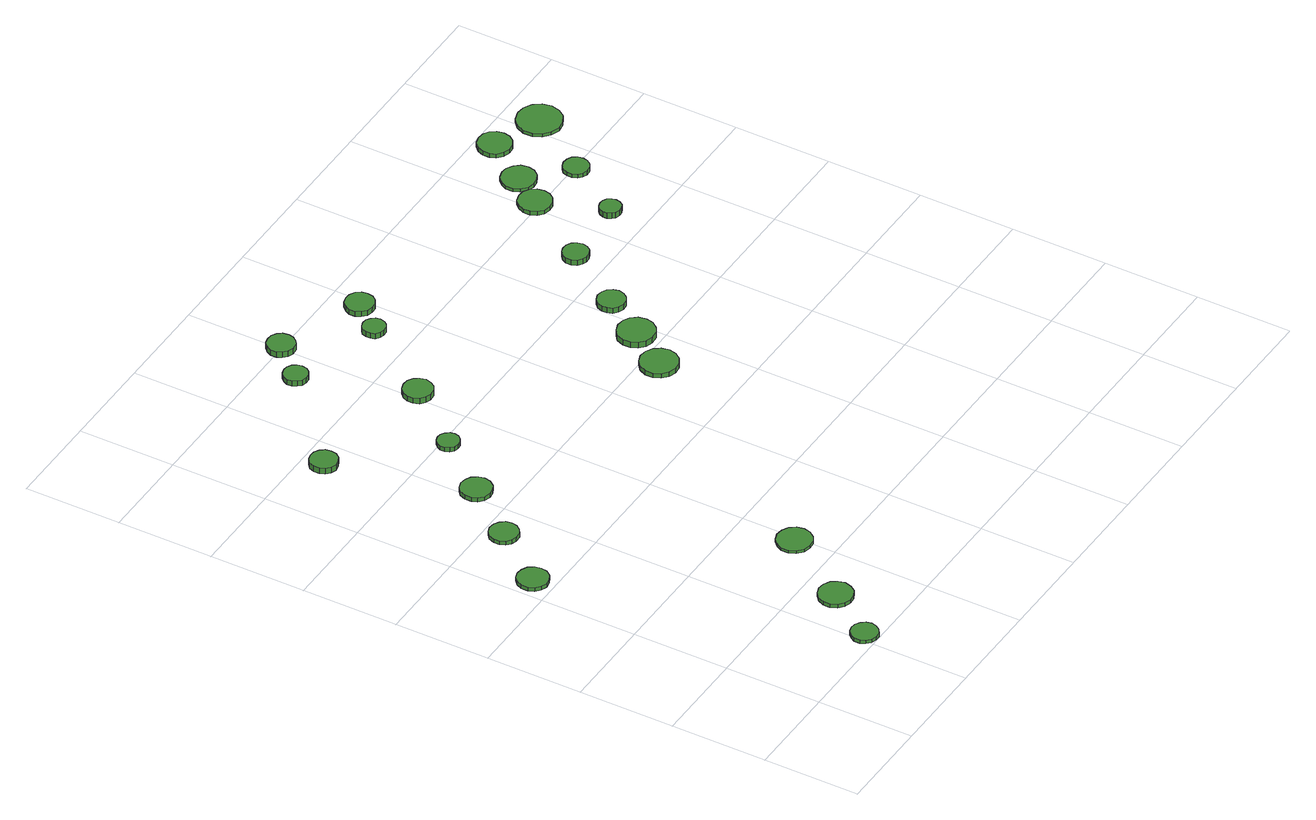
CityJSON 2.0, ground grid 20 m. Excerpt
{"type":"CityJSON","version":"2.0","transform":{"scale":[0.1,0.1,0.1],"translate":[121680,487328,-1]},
"CityObjects":{
"tree1":{"type":"SolitaryVegetationObject","attributes":{"function":"something"},"geometry":[{"type":"MultiSurface","lod":"1","boundaries":[[[0,1,2,3,4,5,6,7,8,9,10,11,12,13,14]],[[15,16,17,18,19,20,21,22,23,24,25,26,27,28,29]],[[0,29,28,1]],[[1,28,27,2]],[[2,27,26,3]],[[3,26,25,4]],[[4,25,24,5]],[[5,24,23,6]],[[6,23,22,7]],[[7,22,21,8]],[[8,21,20,9]],[[9,20,19,10]],[[10,19,18,11]],[[11,18,17,12]],[[12,17,16,13]],[[13,16,15,14]],[[14,15,29,0]]]}]},
"tree2":{"type":"SolitaryVegetationObject","attributes":{"function":"something"},"geometry":[{"type":"MultiSurface","lod":"1","boundaries":[[[30,31,32,33,34,35,36,37,38,39,40,41,42,43,44]],[[45,46,47,48,49,50,51,52,53,54,55,56,57,58,59]],[[30,59,58,31]],[[31,58,57,32]],[[32,57,56,33]],[[33,56,55,34]],[[34,55,54,35]],[[35,54,53,36]],[[36,53,52,37]],[[37,52,51,38]],[[38,51,50,39]],[[39,50,49,40]],[[40,49,48,41]],[[41,48,47,42]],[[42,47,46,43]],[[43,46,45,44]],[[44,45,59,30]]]}]},
"tree3":{"type":"SolitaryVegetationObject","attributes":{"function":"something"},"geometry":[{"type":"MultiSurface","lod":"1","boundaries":[[[60,61,62,63,64,65,66,67,68,69,70,71,72,73,74]],[[75,76,77,78,79,80,81,82,83,84,85,86,87,88,89]],[[60,89,88,61]],[[61,88,87,62]],[[62,87,86,63]],[[63,86,85,64]],[[64,85,84,65]],[[65,84,83,66]],[[66,83,82,67]],[[67,82,81,68]],[[68,81,80,69]],[[69,80,79,70]],[[70,79,78,71]],[[71,78,77,72]],[[72,77,76,73]],[[73,76,75,74]],[[74,75,89,60]]]}]},
"tree4":{"type":"SolitaryVegetationObject","attributes":{"function":"something"},"geometry":[{"type":"MultiSurface","lod":"1","boundaries":[[[90,91,92,93,94,95,96,97,98,99,100,101,102,103,104]],[[105,106,107,108,109,110,111,112,113,114,115,116,117,118,119]],[[90,119,118,91]],[[91,118,117,92]],[[92,117,116,93]],[[93,116,115,94]],[[94,115,114,95]],[[95,114,113,96]],[[96,113,112,97]],[[97,112,111,98]],[[98,111,110,99]],[[99,110,109,100]],[[100,109,108,101]],[[101,108,107,102]],[[102,107,106,103]],[[103,106,105,104]],[[104,105,119,90]]]}]},
"tree5":{"type":"SolitaryVegetationObject","attributes":{"function":"something"},"geometry":[{"type":"MultiSurface","lod":"1","boundaries":[[[120,121,122,123,124,125,126,127,128,129,130,131,132,133,134]],[[135,136,137,138,139,140,141,142,143,144,145,146,147,148,149]],[[120,149,148,121]],[[121,148,147,122]],[[122,147,146,123]],[[123,146,145,124]],[[124,145,144,125]],[[125,144,143,126]],[[126,143,142,127]],[[127,142,141,128]],[[128,141,140,129]],[[129,140,139,130]],[[130,139,138,131]],[[131,138,137,132]],[[132,137,136,133]],[[133,136,135,134]],[[134,135,149,120]]]}]},
"tree6":{"type":"SolitaryVegetationObject","attributes":{"function":"something"},"geometry":[{"type":"MultiSurface","lod":"1","boundaries":[[[150,151,152,153,154,155,156,157,158,159,160,161,162,163,164]],[[165,166,167,168,169,170,171,172,173,174,175,176,177,178,179]],[[150,179,178,151]],[[151,178,177,152]],[[152,177,176,153]],[[153,176,175,154]],[[154,175,174,155]],[[155,174,173,156]],[[156,173,172,157]],[[157,172,171,158]],[[158,171,170,159]],[[159,170,169,160]],[[160,169,168,161]],[[161,168,167,162]],[[162,167,166,163]],[[163,166,165,164]],[[164,165,179,150]]]}]},
"tree7":{"type":"SolitaryVegetationObject","attributes":{"function":"something"},"geometry":[{"type":"MultiSurface","lod":"1","boundaries":[[[180,181,182,183,184,185,186,187,188,189,190,191,192,193,194]],[[195,196,197,198,199,200,201,202,203,204,205,206,207,208,209]],[[180,209,208,181]],[[181,208,207,182]],[[182,207,206,183]],[[183,206,205,184]],[[184,205,204,185]],[[185,204,203,186]],[[186,203,202,187]],[[187,202,201,188]],[[188,201,200,189]],[[189,200,199,190]],[[190,199,198,191]],[[191,198,197,192]],[[192,197,196,193]],[[193,196,195,194]],[[194,195,209,180]]]}]},
"tree8":{"type":"SolitaryVegetationObject","attributes":{"function":"something"},"geometry":[{"type":"MultiSurface","lod":"1","boundaries":[[[210,211,212,213,214,215,216,217,218,219,220,221,222,223,224]],[[225,226,227,228,229,230,231,232,233,234,235,236,237,238,239]],[[210,239,238,211]],[[211,238,237,212]],[[212,237,236,213]],[[213,236,235,214]],[[214,235,234,215]],[[215,234,233,216]],[[216,233,232,217]],[[217,232,231,218]],[[218,231,230,219]],[[219,230,229,220]],[[220,229,228,221]],[[221,228,227,222]],[[222,227,226,223]],[[223,226,225,224]],[[224,225,239,210]]]}]},
"tree9":{"type":"SolitaryVegetationObject","attributes":{"function":"something"},"geometry":[{"type":"MultiSurface","lod":"1","boundaries":[[[240,241,242,243,244,245,246,247,248,249,250,251,252,253,254]],[[255,256,257,258,259,260,261,262,263,264,265,266,267,268,269]],[[240,269,268,241]],[[241,268,267,242]],[[242,267,266,243]],[[243,266,265,244]],[[244,265,264,245]],[[245,264,263,246]],[[246,263,262,247]],[[247,262,261,248]],[[248,261,260,249]],[[249,260,259,250]],[[250,259,258,251]],[[251,258,257,252]],[[252,257,256,253]],[[253,256,255,254]],[[254,255,269,240]]]}]},
"tree10":{"type":"SolitaryVegetationObject","attributes":{"function":"something"},"geometry":[{"type":"MultiSurface","lod":"1","boundaries":[[[270,271,272,273,274,275,276,277,278,279,280,281,282,283,284]],[[285,286,287,288,289,290,291,292,293,294,295,296,297,298,299]],[[270,299,298,271]],[[271,298,297,272]],[[272,297,296,273]],[[273,296,295,274]],[[274,295,294,275]],[[275,294,293,276]],[[276,293,292,277]],[[277,292,291,278]],[[278,291,290,279]],[[279,290,289,280]],[[280,289,288,281]],[[281,288,287,282]],[[282,287,286,283]],[[283,286,285,284]],[[284,285,299,270]]]}]},
"tree11":{"type":"SolitaryVegetationObject","attributes":{"function":"something"},"geometry":[{"type":"MultiSurface","lod":"1","boundaries":[[[300,301,302,303,304,305,306,307,308,309,310,311,312,313,314]],[[315,316,317,318,319,320,321,322,323,324,325,326,327,328,329]],[[300,329,328,301]],[[301,328,327,302]],[[302,327,326,303]],[[303,326,325,304]],[[304,325,324,305]],[[305,324,323,306]],[[306,323,322,307]],[[307,322,321,308]],[[308,321,320,309]],[[309,320,319,310]],[[310,319,318,311]],[[311,318,317,312]],[[312,317,316,313]],[[313,316,315,314]],[[314,315,329,300]]]}]},
"tree12":{"type":"SolitaryVegetationObject","attributes":{"function":"something"},"geometry":[{"type":"MultiSurface","lod":"1","boundaries":[[[330,331,332,333,334,335,336,337,338,339,340,341,342,343,344]],[[345,346,347,348,349,350,351,352,353,354,355,356,357,358,359]],[[330,359,358,331]],[[331,358,357,332]],[[332,357,356,333]],[[333,356,355,334]],[[334,355,354,335]],[[335,354,353,336]],[[336,353,352,337]],[[337,352,351,338]],[[338,351,350,339]],[[339,350,349,340]],[[340,349,348,341]],[[341,348,347,342]],[[342,347,346,343]],[[343,346,345,344]],[[344,345,359,330]]]}]},
"tree13":{"type":"SolitaryVegetationObject","attributes":{"function":"something"},"geometry":[{"type":"MultiSurface","lod":"1","boundaries":[[[360,361,362,363,364,365,366,367,368,369,370,371,372,373,374]],[[375,376,377,378,379,380,381,382,383,384,385,386,387,388,389]],[[360,389,388,361]],[[361,388,387,362]],[[362,387,386,363]],[[363,386,385,364]],[[364,385,384,365]],[[365,384,383,366]],[[366,383,382,367]],[[367,382,381,368]],[[368,381,380,369]],[[369,380,379,370]],[[370,379,378,371]],[[371,378,377,372]],[[372,377,376,373]],[[373,376,375,374]],[[374,375,389,360]]]}]},
"tree14":{"type":"SolitaryVegetationObject","attributes":{"function":"something"},"geometry":[{"type":"MultiSurface","lod":"1","boundaries":[[[390,391,392,393,394,395,396,397,398,399,400,401,402,403,404]],[[405,406,407,408,409,410,411,412,413,414,415,416,417,418,419]],[[390,419,418,391]],[[391,418,417,392]],[[392,417,416,393]],[[393,416,415,394]],[[394,415,414,395]],[[395,414,413,396]],[[396,413,412,397]],[[397,412,411,398]],[[398,411,410,399]],[[399,410,409,400]],[[400,409,408,401]],[[401,408,407,402]],[[402,407,406,403]],[[403,406,405,404]],[[404,405,419,390]]]}]},
"tree15":{"type":"SolitaryVegetationObject","attributes":{"function":"something"},"geometry":[{"type":"MultiSurface","lod":"1","boundaries":[[[420,421,422,423,424,425,426,427,428,429,430,431,432,433,434]],[[435,436,437,438,439,440,441,442,443,444,445,446,447,448,449]],[[420,449,448,421]],[[421,448,447,422]],[[422,447,446,423]],[[423,446,445,424]],[[424,445,444,425]],[[425,444,443,426]],[[426,443,442,427]],[[427,442,441,428]],[[428,441,440,429]],[[429,440,439,430]],[[430,439,438,431]],[[431,438,437,432]],[[432,437,436,433]],[[433,436,435,434]],[[434,435,449,420]]]}]},
"tree16":{"type":"SolitaryVegetationObject","attributes":{"function":"something"},"geometry":[{"type":"MultiSurface","lod":"1","boundaries":[[[450,451,452,453,454,455,456,457,458,459,460,461,462,463,464]],[[465,466,467,468,469,470,471,472,473,474,475,476,477,478,479]],[[450,479,478,451]],[[451,478,477,452]],[[452,477,476,453]],[[453,476,475,454]],[[454,475,474,455]],[[455,474,473,456]],[[456,473,472,457]],[[457,472,471,458]],[[458,471,470,459]],[[459,470,469,460]],[[460,469,468,461]],[[461,468,467,462]],[[462,467,466,463]],[[463,466,465,464]],[[464,465,479,450]]]}]},
"tree17":{"type":"SolitaryVegetationObject","attributes":{"function":"something"},"geometry":[{"type":"MultiSurface","lod":"1","boundaries":[[[480,481,482,483,484,485,486,487,488,489,490,491,492,493,494]],[[495,496,497,498,499,500,501,502,503,504,505,506,507,508,509]],[[480,509,508,481]],[[481,508,507,482]],[[482,507,506,483]],[[483,506,505,484]],[[484,505,504,485]],[[485,504,503,486]],[[486,503,502,487]],[[487,502,501,488]],[[488,501,500,489]],[[489,500,499,490]],[[490,499,498,491]],[[491,498,497,492]],[[492,497,496,493]],[[493,496,495,494]],[[494,495,509,480]]]}]},
"tree18":{"type":"SolitaryVegetationObject","attributes":{"function":"something"},"geometry":[{"type":"MultiSurface","lod":"1","boundaries":[[[510,511,512,513,514,515,516,517,518,519,520,521,522,523,524]],[[525,526,527,528,529,530,531,532,533,534,535,536,537,538,539]],[[510,539,538,511]],[[511,538,537,512]],[[512,537,536,513]],[[513,536,535,514]],[[514,535,534,515]],[[515,534,533,516]],[[516,533,532,517]],[[517,532,531,518]],[[518,531,530,519]],[[519,530,529,520]],[[520,529,528,521]],[[521,528,527,522]],[[522,527,526,523]],[[523,526,525,524]],[[524,525,539,510]]]}]},
"tree19":{"type":"SolitaryVegetationObject","attributes":{"function":"something"},"geometry":[{"type":"MultiSurface","lod":"1","boundaries":[[[540,541,542,543,544,545,546,547,548,549,550,551,552,553,554]],[[555,556,557,558,559,560,561,562,563,564,565,566,567,568,569]],[[540,569,568,541]],[[541,568,567,542]],[[542,567,566,543]],[[543,566,565,544]],[[544,565,564,545]],[[545,564,563,546]],[[546,563,562,547]],[[547,562,561,548]],[[548,561,560,549]],[[549,560,559,550]],[[550,559,558,551]],[[551,558,557,552]],[[552,557,556,553]],[[553,556,555,554]],[[554,555,569,540]]]}]},
"tree20":{"type":"SolitaryVegetationObject","attributes":{"function":"something"},"geometry":[{"type":"MultiSurface","lod":"1","boundaries":[[[570,571,572,573,574,575,576,577,578,579,580,581,582,583,584]],[[585,586,587,588,589,590,591,592,593,594,595,596,597,598,599]],[[570,599,598,571]],[[571,598,597,572]],[[572,597,596,573]],[[573,596,595,574]],[[574,595,594,575]],[[575,594,593,576]],[[576,593,592,577]],[[577,592,591,578]],[[578,591,590,579]],[[579,590,589,580]],[[580,589,588,581]],[[581,588,587,582]],[[582,587,586,583]],[[583,586,585,584]],[[584,585,599,570]]]}]},
"tree21":{"type":"SolitaryVegetationObject","attributes":{"function":"something"},"geometry":[{"type":"MultiSurface","lod":"1","boundaries":[[[600,601,602,603,604,605,606,607,608,609,610,611,612,613,614]],[[615,616,617,618,619,620,621,622,623,624,625,626,627,628,629]],[[600,629,628,601]],[[601,628,627,602]],[[602,627,626,603]],[[603,626,625,604]],[[604,625,624,605]],[[605,624,623,606]],[[606,623,622,607]],[[607,622,621,608]],[[608,621,620,609]],[[609,620,619,610]],[[610,619,618,611]],[[611,618,617,612]],[[612,617,616,613]],[[613,616,615,614]],[[614,615,629,600]]]}]},
"tree22":{"type":"SolitaryVegetationObject","attributes":{"function":"something"},"geometry":[{"type":"MultiSurface","lod":"1","boundaries":[[[630,631,632,633,634,635,636,637,638,639,640,641,642,643,644]],[[645,646,647,648,649,650,651,652,653,654,655,656,657,658,659]],[[630,659,658,631]],[[631,658,657,632]],[[632,657,656,633]],[[633,656,655,634]],[[634,655,654,635]],[[635,654,653,636]],[[636,653,652,637]],[[637,652,651,638]],[[638,651,650,639]],[[639,650,649,640]],[[640,649,648,641]],[[641,648,647,642]],[[642,647,646,643]],[[643,646,645,644]],[[644,645,659,630]]]}]},
"tree23":{"type":"SolitaryVegetationObject","attributes":{"function":"something"},"geometry":[{"type":"MultiSurface","lod":"1","boundaries":[[[660,661,662,663,664,665,666,667,668,669,670,671,672,673,674]],[[675,676,677,678,679,680,681,682,683,684,685,686,687,688,689]],[[660,689,688,661]],[[661,688,687,662]],[[662,687,686,663]],[[663,686,685,664]],[[664,685,684,665]],[[665,684,683,666]],[[666,683,682,667]],[[667,682,681,668]],[[668,681,680,669]],[[669,680,679,670]],[[670,679,678,671]],[[671,678,677,672]],[[672,677,676,673]],[[673,676,675,674]],[[674,675,689,660]]]}]}
},
"vertices":[
[246,29,14],[243,40,14],[236,49,14],[226,55,14],[215,56,14],[204,53,14],[196,45,14],[191,35,14],[191,23,14],[196,13,14],[204,5,14],[215,1,14],[226,2,14],[236,8,14],[243,18,14],[243,18,6],[236,8,6],[226,2,6],[215,1,6],[204,5,6],[196,13,6],[191,23,6],[191,35,6],[196,45,6],[204,53,6],[215,56,6],[226,55,6],[236,49,6],[243,40,6],[246,29,6],
[71,643,17],[69,656,17],[61,667,17],[49,673,17],[36,675,17],[24,671,17],[14,662,17],[9,650,17],[9,636,17],[14,624,17],[24,616,17],[36,611,17],[49,613,17],[61,619,17],[69,630,17],[69,630,9],[61,619,9],[49,613,9],[36,611,9],[24,616,9],[14,624,9],[9,636,9],[9,650,9],[14,662,9],[24,671,9],[36,675,9],[49,673,9],[61,667,9],[69,656,9],[71,643,9],
[325,133,14],[321,147,14],[313,159,14],[300,166,14],[286,168,14],[272,163,14],[261,153,14],[255,140,14],[255,126,14],[261,112,14],[272,103,14],[286,98,14],[300,100,14],[313,107,14],[321,119,14],[321,119,6],[313,107,6],[300,100,6],[286,98,6],[272,103,6],[261,112,6],[255,126,6],[255,140,6],[261,153,6],[272,163,6],[286,168,6],[300,166,6],[313,159,6],[321,147,6],[325,133,6],
[159,758,18],[157,770,18],[149,780,18],[139,786,18],[126,788,18],[115,784,18],[106,776,18],[101,764,18],[101,752,18],[106,741,18],[115,733,18],[126,729,18],[139,730,18],[149,736,18],[157,746,18],[157,746,9],[149,736,9],[139,730,9],[126,729,9],[115,733,9],[106,741,9],[101,752,9],[101,764,9],[106,776,9],[115,784,9],[126,788,9],[139,786,9],[149,780,9],[157,770,9],[159,758,9],
[426,281,13],[423,296,13],[414,308,13],[401,315,13],[386,317,13],[372,312,13],[361,302,13],[355,289,13],[355,274,13],[361,260,13],[372,250,13],[386,246,13],[401,247,13],[414,255,13],[423,267,13],[423,267,7],[414,255,7],[401,247,7],[386,246,7],[372,250,7],[361,260,7],[355,274,7],[355,289,7],[361,302,7],[372,312,7],[386,317,7],[401,315,7],[414,308,7],[423,296,7],[426,281,7],
[250,870,17],[247,883,17],[239,894,17],[228,900,17],[215,902,17],[202,898,17],[192,889,17],[187,877,17],[187,863,17],[192,851,17],[202,842,17],[215,838,17],[228,840,17],[239,846,17],[247,857,17],[247,857,8],[239,846,8],[228,840,8],[215,838,8],[202,842,8],[192,851,8],[187,863,8],[187,877,8],[192,889,8],[202,898,8],[215,902,8],[228,900,8],[239,894,8],[247,883,8],[250,870,8],
[169,1155,22],[167,1167,22],[160,1176,22],[150,1182,22],[138,1183,22],[127,1180,22],[118,1172,22],[114,1161,22],[114,1149,22],[118,1139,22],[127,1131,22],[138,1127,22],[150,1129,22],[160,1134,22],[167,1144,22],[167,1144,9],[160,1134,9],[150,1129,9],[138,1127,9],[127,1131,9],[118,1139,9],[114,1149,9],[114,1161,9],[118,1172,9],[127,1180,9],[138,1183,9],[150,1182,9],[160,1176,9],[167,1167,9],[169,1155,9],
[335,985,18],[333,994,18],[327,1002,18],[319,1007,18],[310,1008,18],[301,1005,18],[294,998,18],[290,990,18],[290,980,18],[294,972,18],[301,965,18],[310,963,18],[319,964,18],[327,968,18],[333,976,18],[333,976,8],[327,968,8],[319,964,8],[310,963,8],[301,965,8],[294,972,8],[290,980,8],[290,990,8],[294,998,8],[301,1005,8],[310,1008,8],[319,1007,8],[327,1002,8],[333,994,8],[335,985,8],
[354,1327,28],[352,1337,28],[346,1345,28],[337,1350,28],[327,1351,28],[317,1348,28],[310,1341,28],[305,1332,28],[305,1321,28],[310,1312,28],[317,1305,28],[327,1302,28],[337,1303,28],[346,1308,28],[352,1316,28],[352,1316,16],[346,1308,16],[337,1303,16],[327,1302,16],[317,1305,16],[310,1312,16],[305,1321,16],[305,1332,16],[310,1341,16],[317,1348,16],[327,1351,16],[337,1350,16],[346,1345,16],[352,1337,16],[354,1327,16],
[441,1109,24],[438,1121,24],[431,1131,24],[420,1138,24],[407,1139,24],[395,1135,24],[386,1127,24],[381,1115,24],[381,1103,24],[386,1091,24],[395,1083,24],[407,1079,24],[420,1080,24],[431,1087,24],[438,1097,24],[438,1097,11],[431,1087,11],[420,1080,11],[407,1079,11],[395,1083,11],[386,1091,11],[381,1103,11],[381,1115,11],[386,1127,11],[395,1135,11],[407,1139,11],[420,1138,11],[431,1131,11],[438,1121,11],[441,1109,11],
[424,1397,26],[422,1409,26],[415,1418,26],[405,1424,26],[393,1425,26],[382,1422,26],[373,1414,26],[368,1403,26],[368,1391,26],[373,1381,26],[382,1373,26],[393,1369,26],[405,1370,26],[415,1376,26],[422,1386,26],[422,1386,13],[415,1376,13],[405,1370,13],[393,1369,13],[382,1373,13],[373,1381,13],[368,1391,13],[368,1403,13],[373,1414,13],[382,1422,13],[393,1425,13],[405,1424,13],[415,1418,13],[422,1409,13],[424,1397,13],
[553,1274,24],[551,1283,24],[545,1291,24],[537,1296,24],[527,1297,24],[518,1294,24],[510,1288,24],[507,1279,24],[507,1269,24],[510,1260,24],[518,1254,24],[527,1251,24],[537,1252,24],[545,1257,24],[551,1264,24],[551,1264,12],[545,1257,12],[537,1252,12],[527,1251,12],[518,1254,12],[510,1260,12],[507,1269,12],[507,1279,12],[510,1288,12],[518,1294,12],[527,1297,12],[537,1296,12],[545,1291,12],[551,1283,12],[553,1274,12],
[755,765,17],[751,781,17],[742,794,17],[728,802,17],[712,804,17],[697,799,17],[685,788,17],[678,773,17],[678,757,17],[685,743,17],[697,732,17],[712,727,17],[728,729,17],[742,737,17],[751,750,17],[751,750,7],[742,737,7],[728,729,7],[712,727,7],[697,732,7],[685,743,7],[678,757,7],[678,773,7],[685,788,7],[697,799,7],[712,804,7],[728,802,7],[742,794,7],[751,781,7],[755,765,7],
[612,1336,19],[610,1348,19],[603,1358,19],[592,1364,19],[580,1365,19],[568,1362,19],[559,1353,19],[554,1342,19],[554,1330,19],[559,1319,19],[568,1310,19],[580,1307,19],[592,1308,19],[603,1314,19],[610,1324,19],[610,1324,7],[603,1314,7],[592,1308,7],[580,1307,7],[568,1310,7],[559,1319,7],[554,1330,7],[554,1342,7],[559,1353,7],[568,1362,7],[580,1365,7],[592,1364,7],[603,1358,7],[610,1348,7],[612,1336,7],
[809,847,20],[806,863,20],[796,876,20],[783,883,20],[767,885,20],[752,880,20],[740,870,20],[734,855,20],[734,839,20],[740,825,20],[752,814,20],[767,810,20],[783,811,20],[796,819,20],[806,832,20],[806,832,7],[796,819,7],[783,811,7],[767,810,7],[752,814,7],[740,825,7],[734,839,7],[734,855,7],[740,870,7],[752,880,7],[767,885,7],[783,883,7],[796,876,7],[806,863,7],[809,847,7],
[852,932,24],[849,943,24],[842,953,24],[832,958,24],[820,960,24],[809,956,24],[800,948,24],[796,937,24],[796,926,24],[800,915,24],[809,907,24],[820,903,24],[832,905,24],[842,911,24],[849,920,24],[849,920,12],[842,911,12],[832,905,12],[820,903,12],[809,907,12],[800,915,12],[796,926,12],[796,937,12],[800,948,12],[809,956,12],[820,960,12],[832,958,12],[842,953,12],[849,943,12],[852,932,12],
[937,1060,25],[934,1071,25],[928,1080,25],[918,1085,25],[907,1086,25],[897,1083,25],[889,1076,25],[884,1066,25],[884,1054,25],[889,1044,25],[897,1037,25],[907,1034,25],[918,1035,25],[928,1040,25],[934,1049,25],[934,1049,13],[928,1040,13],[918,1035,13],[907,1034,13],[897,1037,13],[889,1044,13],[884,1054,13],[884,1066,13],[889,1076,13],[897,1083,13],[907,1086,13],[918,1085,13],[928,1080,13],[934,1071,13],[937,1060,13],
[1047,1208,16],[1044,1222,16],[1036,1234,16],[1024,1241,16],[1010,1242,16],[996,1238,16],[986,1228,16],[980,1215,16],[980,1201,16],[986,1188,16],[996,1179,16],[1010,1175,16],[1024,1176,16],[1036,1183,16],[1044,1195,16],[1044,1195,7],[1036,1183,7],[1024,1176,7],[1010,1175,7],[996,1179,7],[986,1188,7],[980,1201,7],[980,1215,7],[986,1228,7],[996,1238,7],[1010,1242,7],[1024,1241,7],[1036,1234,7],[1044,1222,7],[1047,1208,7],
[1085,1075,22],[1083,1083,22],[1078,1091,22],[1070,1095,22],[1061,1096,22],[1052,1093,22],[1046,1087,22],[1042,1079,22],[1042,1070,22],[1046,1062,22],[1052,1056,22],[1061,1053,22],[1070,1054,22],[1078,1058,22],[1083,1066,22],[1083,1066,9],[1078,1058,9],[1070,1054,9],[1061,1053,9],[1052,1056,9],[1046,1062,9],[1042,1070,9],[1042,1079,9],[1046,1087,9],[1052,1093,9],[1061,1096,9],[1070,1095,9],[1078,1091,9],[1083,1083,9],[1085,1075,9],
[1094,1270,15],[1091,1285,15],[1082,1296,15],[1069,1304,15],[1055,1305,15],[1041,1301,15],[1030,1291,15],[1024,1278,15],[1024,1263,15],[1030,1250,15],[1041,1240,15],[1055,1236,15],[1069,1237,15],[1082,1244,15],[1091,1256,15],[1091,1256,7],[1082,1244,7],[1069,1237,7],[1055,1236,7],[1041,1240,7],[1030,1250,7],[1024,1263,7],[1024,1278,7],[1030,1291,7],[1041,1301,7],[1055,1305,7],[1069,1304,7],[1082,1296,7],[1091,1285,7],[1094,1270,7],
[1167,1194,16],[1165,1205,16],[1159,1214,16],[1149,1219,16],[1138,1220,16],[1128,1217,16],[1120,1210,16],[1116,1200,16],[1116,1189,16],[1120,1179,16],[1128,1172,16],[1138,1168,16],[1149,1169,16],[1159,1175,16],[1165,1184,16],[1165,1184,7],[1159,1175,7],[1149,1169,7],[1138,1168,7],[1128,1172,7],[1120,1179,7],[1116,1189,7],[1116,1200,7],[1120,1210,7],[1128,1217,7],[1138,1220,7],[1149,1219,7],[1159,1214,7],[1165,1205,7],[1167,1194,7],
[1157,1360,16],[1154,1374,16],[1146,1386,16],[1134,1393,16],[1120,1394,16],[1106,1390,16],[1095,1380,16],[1090,1367,16],[1090,1353,16],[1095,1340,16],[1106,1331,16],[1120,1326,16],[1134,1328,16],[1146,1335,16],[1154,1346,16],[1154,1346,7],[1146,1335,7],[1134,1328,7],[1120,1326,7],[1106,1331,7],[1095,1340,7],[1090,1353,7],[1090,1367,7],[1095,1380,7],[1106,1390,7],[1120,1394,7],[1134,1393,7],[1146,1386,7],[1154,1374,7],[1157,1360,7],
[1274,1325,14],[1270,1343,14],[1259,1359,14],[1242,1368,14],[1224,1370,14],[1206,1364,14],[1192,1352,14],[1184,1334,14],[1184,1315,14],[1192,1298,14],[1206,1286,14],[1224,1280,14],[1242,1282,14],[1259,1291,14],[1270,1306,14],[1270,1306,7],[1259,1291,7],[1242,1282,7],[1224,1280,7],[1206,1286,7],[1192,1298,7],[1184,1315,7],[1184,1334,7],[1192,1352,7],[1206,1364,7],[1224,1370,7],[1242,1368,7],[1259,1359,7],[1270,1343,7],[1274,1325,7]
]}
